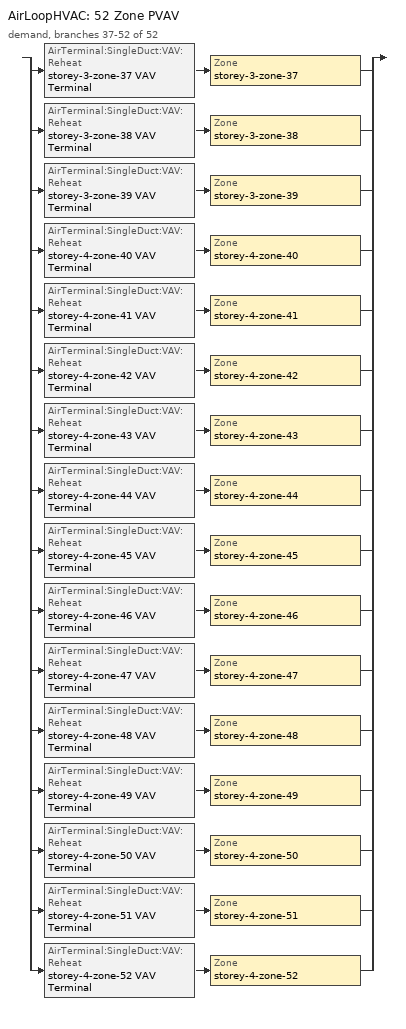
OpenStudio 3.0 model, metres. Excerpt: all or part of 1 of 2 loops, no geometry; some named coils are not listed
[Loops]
AirLoopHVAC '52 Zone PVAV'
 demand, branches 37-52 of 52: split
  | AirTerminal:SingleDuct:VAV:Reheat 'storey-3-zone-37 VAV Terminal' > Zone 'storey-3-zone-37'
  | AirTerminal:SingleDuct:VAV:Reheat 'storey-3-zone-38 VAV Terminal' > Zone 'storey-3-zone-38'
  | AirTerminal:SingleDuct:VAV:Reheat 'storey-3-zone-39 VAV Terminal' > Zone 'storey-3-zone-39'
  | AirTerminal:SingleDuct:VAV:Reheat 'storey-4-zone-40 VAV Terminal' > Zone 'storey-4-zone-40'
  | AirTerminal:SingleDuct:VAV:Reheat 'storey-4-zone-41 VAV Terminal' > Zone 'storey-4-zone-41'
  | AirTerminal:SingleDuct:VAV:Reheat 'storey-4-zone-42 VAV Terminal' > Zone 'storey-4-zone-42'
  | AirTerminal:SingleDuct:VAV:Reheat 'storey-4-zone-43 VAV Terminal' > Zone 'storey-4-zone-43'
  | AirTerminal:SingleDuct:VAV:Reheat 'storey-4-zone-44 VAV Terminal' > Zone 'storey-4-zone-44'
  | AirTerminal:SingleDuct:VAV:Reheat 'storey-4-zone-45 VAV Terminal' > Zone 'storey-4-zone-45'
  | AirTerminal:SingleDuct:VAV:Reheat 'storey-4-zone-46 VAV Terminal' > Zone 'storey-4-zone-46'
  | AirTerminal:SingleDuct:VAV:Reheat 'storey-4-zone-47 VAV Terminal' > Zone 'storey-4-zone-47'
  | AirTerminal:SingleDuct:VAV:Reheat 'storey-4-zone-48 VAV Terminal' > Zone 'storey-4-zone-48'
  | AirTerminal:SingleDuct:VAV:Reheat 'storey-4-zone-49 VAV Terminal' > Zone 'storey-4-zone-49'
  | AirTerminal:SingleDuct:VAV:Reheat 'storey-4-zone-50 VAV Terminal' > Zone 'storey-4-zone-50'
  | AirTerminal:SingleDuct:VAV:Reheat 'storey-4-zone-51 VAV Terminal' > Zone 'storey-4-zone-51'
  | AirTerminal:SingleDuct:VAV:Reheat 'storey-4-zone-52 VAV Terminal' > Zone 'storey-4-zone-52'
[Sizing:Zone] Zone Cooling Design Supply Air Temperature Input Method=SupplyAirTemperature; Zone Cooling Design Supply Air Temperature {C}=12.7778; Zone Cooling Design Supply Air Temperature Difference {deltaC}=11.11; Zone Heating Design Supply Air Temperature Input Method=SupplyAirTemperature; Zone Heating Design Supply Air Temperature {C}=50; Zone Heating Design Supply Air Temperature Difference {deltaC}=11.11; Zone Cooling Design Supply Air Humidity Ratio {kg-H2O/kg-air}=0.0085; Zone Heating Design Supply Air Humidity Ratio {kg-H2O/kg-air}=0.008; Cooling Design Air Flow Method=DesignDay; Heating Design Air Flow Method=DesignDay; Account for Dedicated Outdoor Air System=No; Dedicated Outdoor Air System Control Strategy=NeutralSupplyAir; Dedicated Outdoor Air Low Setpoint Temperature for Design {C}=autosize; Dedicated Outdoor Air High Setpoint Temperature for Design {C}=autosize
storey-3-zone-37; storey-3-zone-38; storey-3-zone-39; storey-4-zone-40; storey-4-zone-41; storey-4-zone-42; storey-4-zone-43; storey-4-zone-44; storey-4-zone-45; storey-4-zone-46; storey-4-zone-47; storey-4-zone-48; storey-4-zone-49; storey-4-zone-50; storey-4-zone-51; storey-4-zone-52
[Zone equipment]
storey-3-zone-37: storey-3-zone-37 VAV Terminal
storey-3-zone-38: storey-3-zone-38 VAV Terminal
storey-3-zone-39: storey-3-zone-39 VAV Terminal
storey-4-zone-40: storey-4-zone-40 VAV Terminal
storey-4-zone-41: storey-4-zone-41 VAV Terminal
storey-4-zone-42: storey-4-zone-42 VAV Terminal
storey-4-zone-43: storey-4-zone-43 VAV Terminal
storey-4-zone-44: storey-4-zone-44 VAV Terminal
storey-4-zone-45: storey-4-zone-45 VAV Terminal
storey-4-zone-46: storey-4-zone-46 VAV Terminal
storey-4-zone-47: storey-4-zone-47 VAV Terminal
storey-4-zone-48: storey-4-zone-48 VAV Terminal
storey-4-zone-49: storey-4-zone-49 VAV Terminal
storey-4-zone-50: storey-4-zone-50 VAV Terminal
storey-4-zone-51: storey-4-zone-51 VAV Terminal
storey-4-zone-52: storey-4-zone-52 VAV Terminal
[AirTerminal:SingleDuct:VAV:Reheat] Availability Schedule=Always On Discrete; Maximum Air Flow Rate {m3/s}=AutoSize; Zone Minimum Air Flow Input Method=Constant; Constant Minimum Air Flow Fraction=0.2; Fixed Minimum Air Flow Rate {m3/s}=0; Maximum Hot Water or Steam Flow Rate {m3/s}=AutoSize; Minimum Hot Water or Steam Flow Rate {m3/s}=0; Convergence Tolerance=0.001; Damper Heating Action=ReverseWithLimits; Maximum Flow per Zone Floor Area During Reheat {m3/s-m2}=AutoSize; Maximum Flow Fraction During Reheat=AutoSize; Maximum Reheat Air Temperature {C}=50; Control For Outdoor Air=No
Name | Reheat Coil
storey-3-zone-37 VAV Terminal | storey-3-zone-37 Reheat Coil
storey-3-zone-38 VAV Terminal | storey-3-zone-38 Reheat Coil
storey-3-zone-39 VAV Terminal | storey-3-zone-39 Reheat Coil
storey-4-zone-40 VAV Terminal | storey-4-zone-40 Reheat Coil
storey-4-zone-41 VAV Terminal | storey-4-zone-41 Reheat Coil
storey-4-zone-42 VAV Terminal | storey-4-zone-42 Reheat Coil
storey-4-zone-43 VAV Terminal | storey-4-zone-43 Reheat Coil
storey-4-zone-44 VAV Terminal | storey-4-zone-44 Reheat Coil
storey-4-zone-45 VAV Terminal | storey-4-zone-45 Reheat Coil
storey-4-zone-46 VAV Terminal | storey-4-zone-46 Reheat Coil
storey-4-zone-47 VAV Terminal | storey-4-zone-47 Reheat Coil
storey-4-zone-48 VAV Terminal | storey-4-zone-48 Reheat Coil
storey-4-zone-49 VAV Terminal | storey-4-zone-49 Reheat Coil
storey-4-zone-50 VAV Terminal | storey-4-zone-50 Reheat Coil
storey-4-zone-51 VAV Terminal | storey-4-zone-51 Reheat Coil
storey-4-zone-52 VAV Terminal | storey-4-zone-52 Reheat Coil
[Schedule:Constant]
Always On Discrete: Value=1
